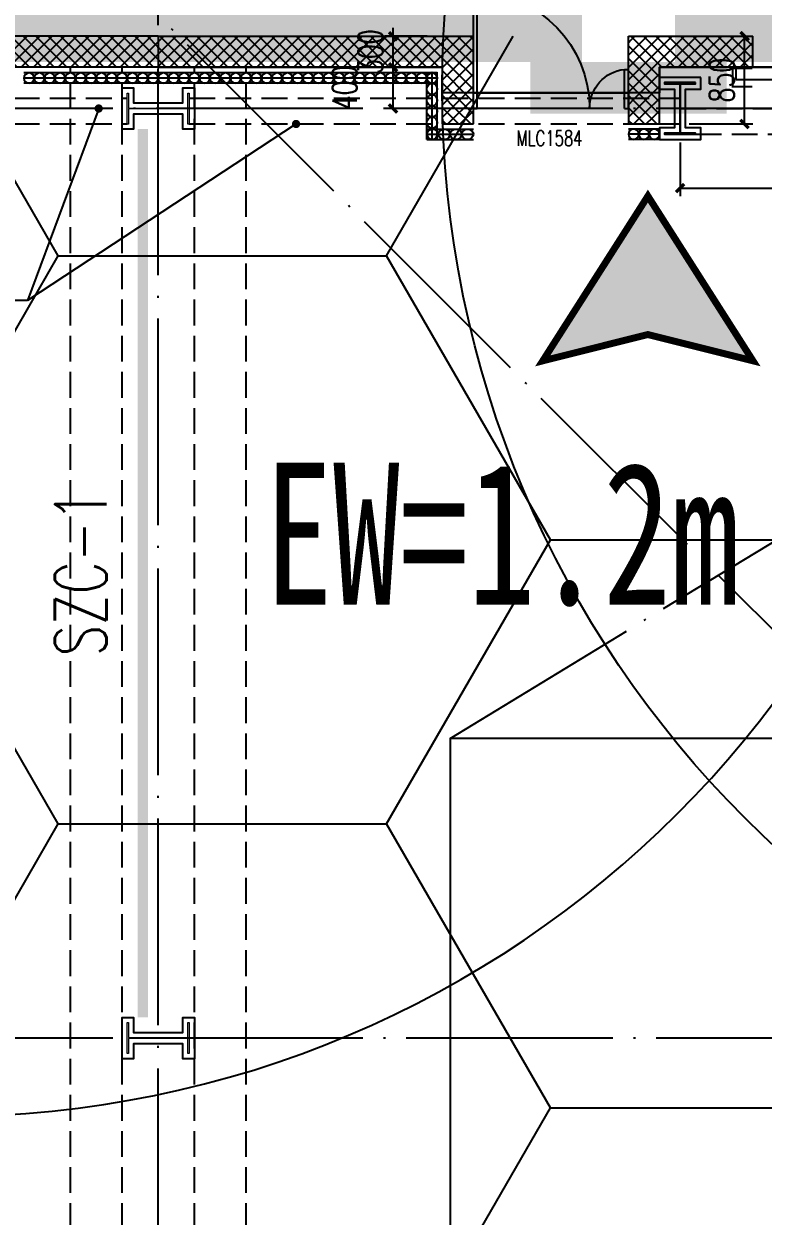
# Model space of a CAD drawing. Extents: x -821772 to -21949, y 506164 to 1049594.
# Drawn here: x -162254 to -155100, y 821096 to 832639 of the extents above; entities that cross this region are included whole.
import ezdxf
from ezdxf.enums import TextEntityAlignment as Align
from ezdxf.xclip import XClip

# ---------------------------------------------------------------- set-up
doc = ezdxf.new("R2010")
doc.units = 0
doc.header["$LTSCALE"] = 1000
doc.header["$MEASUREMENT"] = 0
doc.header["$XCLIPFRAME"] = 2
for name, pattern in [('10平面20250807_t3$0$10平面$0$DASH', [0.35, 0.25, -0.1]), ('10平面20250807_t3$0$CENTER', [2, 1.25, -0.25, 0.25, -0.25]), ('10平面20250807_t3$0$DASH', [0.35, 0.25, -0.1]), ('10平面20250807_t3$0$DOTE', [2.42, 2, -0.2, 0.02, -0.2]), ('DASH', [0.35, 0.25, -0.1])]:
    doc.linetypes.add(name, pattern=pattern)
doc.layers.get('Defpoints').update_dxf_attribs({"color": 210})
for name, color, linetype, lineweight in [('1-防火分区线', 201, 'DASH', 50), ('10平面20250807_t3$0$S-col', 8, 'Continuous', 0), ('10平面20250807_t3$0$THIN', 8, 'Continuous', 0), ('10平面20250807_t3$0$柱间支撑', 8, '10平面20250807_t3$0$CENTER', 0)]:
    doc.layers.add(name, color=color, linetype=linetype, lineweight=lineweight)
for name, color, linetype in [('10平面20250807_t3$0$10平面$0$WINDOW', 8, 'Continuous'), ('10平面20250807_t3$0$10平面$0$WINDOW_TEXT', 8, 'Continuous'), ('10平面20250807_t3$0$A-AXIS-DOTE', 8, '10平面20250807_t3$0$DOTE'), ('10平面20250807_t3$0$A-AXIS-DP', 8, 'Continuous'), ('10平面20250807_t3$0$A-AXIS-SYMB', 8, 'Continuous'), ('10平面20250807_t3$0$A-HATCH-2', 8, 'Continuous'), ('10平面20250807_t3$0$A-HRAIL', 8, 'Continuous'), ('10平面20250807_t3$0$A-LIN-V', 8, 'Continuous'), ('10平面20250807_t3$0$A-SFCE', 8, 'Continuous'), ('10平面20250807_t3$0$A-WINDOW', 8, 'Continuous'), ('10平面20250807_t3$0$AS-WALL', 8, 'Continuous'), ('10平面20250807_t3$0$AS-结构边线层', 8, 'Continuous'), ('10平面20250807_t3$0$DIM_SYMB', 8, 'Continuous'), ('10平面20250807_t3$0$PUB_HATCH', 8, 'Continuous'), ('10平面20250807_t3$0$SB_ZF消火栓', 10, 'Continuous'), ('10平面20250807_t3$0$WINDOW', 8, 'Continuous'), ('10平面20250807_t3$0$WINDOW_TEXT', 8, 'Continuous'), ('PUB_HATCH', 8, 'Continuous'), ('SPACE', 7, 'Continuous'), ('指示', 1, 'Continuous')]:
    doc.layers.add(name, color=color, linetype=linetype)
doc.styles.add('10平面20250807_t3$0$10平面$0$_TCH_WINDOW', font='SIMPLEX', dxfattribs={"height": 3.5, "bigfont": 'GBCBIG'})
doc.styles.add('10平面20250807_t3$0$_TCH_DIM_T3', font='SIMPLEX', dxfattribs={"width": 0.705882, "bigfont": 'GBCBIG'})
doc.styles.add('10平面20250807_t3$0$_TCH_WINDOW', font='SIMPLEX', dxfattribs={"height": 3.5, "bigfont": 'GBCBIG'})
doc.styles.add('10平面20250807_t3$0$TSSD_Rein', font='tj-romans1.shx', dxfattribs={"width": 0.7, "bigfont": 'tj-hztxt.shx'})
doc.styles.add('黑体', font='simhei.ttf', dxfattribs={"width": 0.7})
doc.dimstyles.new('10平面20250807_t3$0$_TCH_ARCH&&80', dxfattribs={"dimtxt": 238, "dimasz": 80, "dimexe": 80, "dimexo": 80, "dimgap": 101, "dimtad": 1, "dimdec": 0, "dimzin": 0, "dimdsep": 46, "dimtxsty": '10平面20250807_t3$0$_TCH_DIM_T3', "dimblk": '10平面20250807_t3$0$_ArchTick', "dimcen": 0.09, "dimclrt": 7, "dimazin": 2, "dimtfac": 1, "dimtdec": 0, "dimtix": 1, "dimtmove": 2, "dimatfit": 3, "dimfxl": 0, "dimtolj": 1, "dimtzin": 0, "dimarcsym": 0})
pattern_1 = [(45, (60, 0), (-60.000061, 60.000061), []), (135, (60, 0), (-60.000061, -60.000061), [])]

# ---------------------------------------------------------------- blocks, each defined once
blk = doc.blocks.new('指示')
at = {"layer": '指示'}
blk.add_hatch(color=8, dxfattribs=at).paths.add_polyline_path([(-248568, -61667), (-245540, -56919), (-242513, -61667), (-245540, -60909)])
at = {"layer": '指示', "color": 240, "const_width": 200}
blk.add_lwpolyline([(-248568, -61667), (-245540, -56919), (-242513, -61667), (-245540, -60909)], close=True, dxfattribs=at)
blk = doc.blocks.new('10平面20250807_t3$0$_ArchTick')
at = {"color": 0, "linetype": 'ByBlock', "const_width": 0.4}
blk.add_lwpolyline([(-0.5, -0.5), (0.5, 0.5)], dxfattribs=at)
blk = doc.blocks.new('*D10132')
at = {"layer": '10平面20250807_t3$0$A-AXIS-DP', "color": 0, "lineweight": -2}
for p, q in [((64832, 26670), (64832, 26150)), ((68032, 26670), (68032, 26150)), ((64832, 26230), (68032, 26230))]:
    blk.add_line(p, q, dxfattribs=at)
at = {"layer": 'Defpoints', "color": 0}
for p in [(64832, 26750), (68032, 26750), (68032, 26230)]:
    blk.add_point(p, dxfattribs=at)
at = {"layer": '10平面20250807_t3$0$A-AXIS-DP', "color": 0, "lineweight": -2, "xscale": 80, "yscale": 80, "zscale": 80, "rotation": 180}
blk.add_blockref('10平面20250807_t3$0$_ArchTick', (64832, 26230), dxfattribs=at)
at = {"layer": '10平面20250807_t3$0$A-AXIS-DP', "color": 0, "lineweight": -2, "xscale": 80, "yscale": 80, "zscale": 80}
blk.add_blockref('10平面20250807_t3$0$_ArchTick', (68032, 26230), dxfattribs=at)
at = {"layer": '10平面20250807_t3$0$A-AXIS-DP', "color": 7, "insert": (66432, 26450), "char_height": 238, "attachment_point": 5, "style": '10平面20250807_t3$0$_TCH_DIM_T3'}
blk.add_mtext('\\A1;3200', dxfattribs=at)
blk = doc.blocks.new('10平面20250807_t3$0$et4564')
at = {"layer": '10平面20250807_t3$0$PUB_HATCH'}
h = blk.add_hatch(dxfattribs=at)
h.set_pattern_fill('多孔材料', color=256, scale=30, style=0)
h.set_pattern_definition(pattern_1)
h.paths.add_polyline_path([(3700, -50), (3700, 250), (3400, 250)])
h = blk.add_hatch(dxfattribs=at)
h.set_pattern_fill('多孔材料', color=256, scale=30, style=0)
h.set_pattern_definition(pattern_1)
h.paths.add_polyline_path([(3700, -50), (3400, 250), (3400, -300), (3700, -600)])
h = blk.add_hatch(dxfattribs=at)
h.set_pattern_fill('多孔材料', color=256, scale=30, style=0)
h.set_pattern_definition(pattern_1)
h.paths.add_polyline_path([(5500, 250), (5200, 250), (5200, -50)])
h = blk.add_hatch(dxfattribs=at)
h.set_pattern_fill('多孔材料', color=256, scale=30, style=0)
h.set_pattern_definition(pattern_1)
h.paths.add_polyline_path([(5500, 250), (5200, -50), (5200, -600), (5500, -300)])
h = blk.add_hatch(dxfattribs=at)
h.set_pattern_fill('多孔材料', color=256, scale=30, style=0)
h.set_pattern_definition(pattern_1)
h.paths.add_polyline_path([(3700, -600), (3400, -300), (2500, -300), (2500, -600)])
h = blk.add_hatch(dxfattribs=at)
h.set_pattern_fill('多孔材料', color=256, scale=30, style=0)
h.set_pattern_definition(pattern_1)
h.paths.add_polyline_path([(8250, -300), (5500, -300), (5200, -600), (8250, -600)])
at = {"layer": '10平面20250807_t3$0$AS-WALL'}
for p, q in [((3700, 250), (3400, 250)), ((3400, 250), (3400, -300)), ((3700, -50), (3700, 250)), ((5500, 250), (5200, 250)), ((5200, 250), (5200, -50)), ((5500, 250), (5500, -300)), ((3700, -50), (3700, -600)), ((5200, -50), (5200, -600)), ((3400, -300), (2500, -300)), ((2500, -600), (2500, -300)), ((8250, -300), (5500, -300)), ((8250, -600), (8250, -300)), ((3700, -600), (2500, -600)), ((8250, -600), (5200, -600))]:
    blk.add_line(p, q, dxfattribs=at)
at = {"layer": '10平面20250807_t3$0$WINDOW'}
for p, q in [((5200, 250), (3700, 250)), ((5200, 150), (3700, 150)), ((5200, 50), (3700, 50)), ((5200, -50), (3700, -50))]:
    blk.add_line(p, q, dxfattribs=at)
at = {"layer": '10平面20250807_t3$0$WINDOW_TEXT', "style": '10平面20250807_t3$0$_TCH_WINDOW', "width": 0.705882}
blk.add_text('C1584', height=148.8, dxfattribs=at).set_placement((4220, -334))
blk = doc.blocks.new('10平面20250807_t3$0$43243')
at = {"layer": '10平面20250807_t3$0$AS-结构边线层'}
blk.add_lwpolyline([(-144054, 741420), (-144054, 832220), (-156104, 832220), (-156104, 831970), (-158204, 831970), (-158204, 832220), (-163704, 832220), (-163704, 831970), (-165804, 831970), (-165804, 832220), (-166544, 832220), (-166544, 832390), (-179464, 832390)], dxfattribs=at)
blk = doc.blocks.new('10平面20250807_t3$0$_FZH')
at = {"layer": '10平面20250807_t3$0$A-HATCH-2'}
blk.add_lwpolyline([(-0.437, -0.25), (-0.437, 0.25), (-0.297, 0.25), (-0.297, 0.067), (0.298, 0.067), (0.298, 0.25), (0.438, 0.25), (0.438, -0.25), (0.298, -0.25), (0.298, -0.068), (-0.297, -0.068), (-0.297, -0.25)], close=True, dxfattribs=at)
at = {"layer": '10平面20250807_t3$0$S-col'}
blk.add_lwpolyline([(-0.375, -0.188), (-0.375, 0.187), (-0.36, 0.187), (-0.36, 0.005), (0.36, 0.005), (0.36, 0.187), (0.375, 0.187), (0.375, -0.188), (0.36, -0.188), (0.36, -0.005), (-0.36, -0.005), (-0.36, -0.188)], close=True, dxfattribs=at)
blk = doc.blocks.new('10平面20250807_t3$0$342343243')
at = {"layer": '10平面20250807_t3$0$A-AXIS-DP', "color": 5}
blk.add_lwpolyline([(-155704, 832070), (-155404, 832070), (-155404, 832058), (-155550, 832058), (-155550, 831582), (-155404, 831582), (-155404, 831570), (-155704, 831570), (-155704, 831582), (-155558, 831582), (-155558, 832058), (-155704, 832058), (-155704, 832070)], close=True, dxfattribs=at)
at = {"layer": '10平面20250807_t3$0$A-HATCH-2'}
blk.add_lwpolyline([(-155754, 832120), (-155354, 832120), (-155354, 832008), (-155500, 832008), (-155500, 831632), (-155354, 831632), (-155354, 831520), (-155754, 831520), (-155754, 831632), (-155608, 831632), (-155608, 832008), (-155754, 832008)], close=True, dxfattribs=at)
blk = doc.blocks.new('10平面20250807_t3$0$w4234324')
at = {"xscale": 800.0000000000005, "yscale": 800.0000000000005, "zscale": 800.0000000000005}
for p in [(-160954, 831820), (-160954, 822820)]:
    blk.add_blockref('10平面20250807_t3$0$_FZH', p, dxfattribs=at)
at = {"layer": '10平面20250807_t3$0$A-AXIS-DP', "xscale": -1}
blk.add_blockref('10平面20250807_t3$0$342343243', (-311458, 0), dxfattribs=at)
blk = doc.blocks.new('10平面20250807_t3$0$3243243')
at = {"layer": '10平面20250807_t3$0$A-AXIS-SYMB'}
for p, q in [((-161530, 831820), (-162220, 829960)), ((-159620, 831670), (-162220, 829960)), ((-162220, 829960), (-165430, 829960))]:
    blk.add_line(p, q, dxfattribs=at)
at = {"layer": '10平面20250807_t3$0$A-AXIS-SYMB', "const_width": 40}
for points in [[(-161523, 831838.8, 1), (-161537, 831801.2, 1)], [(-159603.3, 831681, 1), (-159636.7, 831659, 1)]]:
    blk.add_lwpolyline(points, format="xyb", close=True, dxfattribs=at)
at = {"layer": '10平面20250807_t3$0$A-HATCH-2', "linetype": '10平面20250807_t3$0$DASH'}
for p, q in [((-161804.2, 741520), (-161804.2, 832220)), ((-161304.2, 741520), (-161304.2, 832220)), ((-160604.2, 741520), (-160604.2, 832220)), ((-160104.2, 741520), (-160104.2, 832220))]:
    blk.add_line(p, q, dxfattribs=at)
at = {"layer": '10平面20250807_t3$0$A-SFCE', "color": 2, "linetype": '10平面20250807_t3$0$DASH'}
for p, q in [((-165854.2, 831920), (-161254.2, 831920)), ((-160654.2, 831920), (-155900.2, 831920)), ((-165854.2, 831670), (-161254.2, 831670)), ((-160654.2, 831670), (-155900.2, 831670))]:
    blk.add_line(p, q, dxfattribs=at)
at = {"layer": '10平面20250807_t3$0$A-SFCE', "color": 3, "linetype": '10平面20250807_t3$0$DASH'}
for p, q in [((-155900.2, 831820), (-149508.2, 831820)), ((-155754.2, 831570), (-149654.2, 831570))]:
    blk.add_line(p, q, dxfattribs=at)
blk = doc.blocks.new('10平面20250807_t3$0$23124232432')
at = {"layer": '10平面20250807_t3$0$柱间支撑', "const_width": 100}
blk.add_lwpolyline([(-161104, 831620), (-161104, 823020)], dxfattribs=at)
at = {"layer": '10平面20250807_t3$0$THIN', "style": '10平面20250807_t3$0$TSSD_Rein', "width": 0.7}
blk.add_text('SZC-1', height=500, rotation=90, dxfattribs=at).set_placement((-161304, 827320), align=Align.BOTTOM_CENTER)
blk = doc.blocks.new('10平面20250807_t3$0$3333')
at = {"layer": '10平面20250807_t3$0$A-SFCE', "const_width": 20}
blk.add_lwpolyline([(-227064, 766320), (-227064, 766510), (-227244, 766510), (-227244, 766320)], dxfattribs=at)
blk = doc.blocks.new('10平面20250807_t3$0$99平面图例外参$0$$LinePat$圆环')
for points in [[(0, 150), (300, 150)], [(0, 0), (300, 0)], [(0, -150), (300, -150)]]:
    blk.add_lwpolyline(points)
at = {"color": 0}
blk.add_circle((150, 0), 150, dxfattribs=at)
blk = doc.blocks.new('10平面20250807_t3$0$34242343243')
at = {"layer": '10平面20250807_t3$0$A-HRAIL', "yscale": 0.3333333333333333, "zscale": 0.3333333333333333}
for p, xscale in [((-162154, 832114), -0.3333333333708737), ((-162054, 832114), -0.3333333333708737), ((-161954, 832114), -0.3333333333708737), ((-161854, 832114), -0.3333333333708737), ((-161754, 832114), -0.3333333333708737), ((-161654, 832114), -0.3333333333708737), ((-161554, 832114), -0.3333333333708737), ((-161454, 832114), -0.3333333333708737), ((-161354, 832114), -0.3333333333708737), ((-161254, 832114), -0.3333333333708737), ((-161154, 832114), -0.3333333333708737), ((-161054, 832114), -0.3333333333708737), ((-160954, 832114), -0.3333333333708737), ((-160854, 832114), -0.3333333333708737), ((-160754, 832114), -0.3333333333708737), ((-160654, 832114), -0.3333333333708737), ((-160554, 832114), -0.3333333333708737), ((-160454, 832114), -0.3333333333708737), ((-160354, 832114), -0.3333333333708737), ((-160254, 832114), -0.3333333333708737), ((-160154, 832114), -0.3333333333708737), ((-160054, 832114), -0.3333333333708737), ((-159954, 832114), -0.3333333333708737), ((-159854, 832114), -0.3333333333708737), ((-159754, 832114), -0.3333333333708737), ((-159654, 832114), -0.3333333333708737), ((-159554, 832114), -0.3333333333708737), ((-159454, 832114), -0.3333333333708737), ((-159354, 832114), -0.3333333333708737), ((-159254, 832114), -0.3333333333708737), ((-159154, 832114), -0.3333333333708737), ((-159054, 832114), -0.3333333333708737), ((-158954, 832114), -0.3333333333708737), ((-158854, 832114), -0.3333333333708737), ((-158754, 832114), -0.3333333333708737), ((-158654, 832114), -0.3333333333708737), ((-158554, 832114), -0.3333333333708737), ((-158454, 832114), -0.3333333333708737), ((-158354, 832114), -0.3333333333708737), ((-158254, 832114), -0.3333333333708737), ((-158354, 831570), 0.3750000000093617), ((-158242, 831570), 0.3750000000093617), ((-158129, 831570), 0.3750000000093617), ((-158017, 831570), 0.3750000000093617), ((-156304, 831570), -0.3333333332519073), ((-156204, 831570), -0.3333333332519073), ((-156104, 831570), -0.3333333332519073)]:
    blk.add_blockref('10平面20250807_t3$0$99平面图例外参$0$$LinePat$圆环', p, dxfattribs=dict(at, xscale=xscale))
at = {"layer": '10平面20250807_t3$0$A-HRAIL', "xscale": 0.3611111227129974, "yscale": 0.3333333333333333, "zscale": 0.3333333333333333, "rotation": 90}
for p in [(-158304, 832062), (-158304, 831953), (-158304, 831845), (-158304, 831737), (-158304, 831628), (-158304, 831520)]:
    blk.add_blockref('10平面20250807_t3$0$99平面图例外参$0$$LinePat$圆环', p, dxfattribs=at)
at = {"layer": '10平面20250807_t3$0$A-SFCE', "rotation": 90}
blk.add_blockref('10平面20250807_t3$0$3333', (611115, 1059274), dxfattribs=at)
blk = doc.blocks.new('10平面20250807_t3$0$A$C5D961328')
at = {"layer": '10平面20250807_t3$0$A-LIN-V', "ltscale": 500}
blk.add_circle((350, 40), 10001, dxfattribs=at)
blk = doc.blocks.new('10平面20250807_t3$0$234243242332')
at = {"layer": '10平面20250807_t3$0$SB_ZF消火栓', "xscale": -1, "rotation": 180}
blk.add_blockref('10平面20250807_t3$0$A$C5D961328', (-163354, 832102), dxfattribs=at)
at = {"layer": '10平面20250807_t3$0$SB_ZF消火栓', "rotation": 180}
blk.add_blockref('10平面20250807_t3$0$A$C5D961328', (-147854, 832060), dxfattribs=at)
blk = doc.blocks.new('*D11888')
at = {"layer": '10平面20250807_t3$0$A-AXIS-DP', "color": 0, "lineweight": -2}
for p, q in [((-155816, 832520), (-155200, 832520)), ((-155280, 831670), (-155280, 832520)), ((-155816, 831670), (-155200, 831670))]:
    blk.add_line(p, q, dxfattribs=at)
at = {"layer": 'Defpoints', "color": 0}
for p in [(-155896, 832520), (-155280, 832520), (-155896, 831670)]:
    blk.add_point(p, dxfattribs=at)
at = {"layer": '10平面20250807_t3$0$A-AXIS-DP', "color": 0, "lineweight": -2, "xscale": 80, "yscale": 80, "zscale": 80}
for p, rotation in [((-155280, 832520), 90), ((-155280, 831670), 270)]:
    blk.add_blockref('10平面20250807_t3$0$_ArchTick', p, dxfattribs=dict(at, rotation=rotation))
at = {"layer": '10平面20250807_t3$0$A-AXIS-DP', "color": 7, "insert": (-155500, 832095), "char_height": 238, "attachment_point": 5, "rotation": 90, "style": '10平面20250807_t3$0$_TCH_DIM_T3'}
blk.add_mtext('\\A1;850', dxfattribs=at)
blk = doc.blocks.new('*D12057')
at = {"layer": '10平面20250807_t3$0$A-AXIS-DP', "color": 0, "lineweight": -2}
for p, q in [((-158350, 832220), (-158761, 832220)), ((-158681, 831820), (-158681, 832220)), ((-158350, 831820), (-158761, 831820))]:
    blk.add_line(p, q, dxfattribs=at)
at = {"layer": 'Defpoints', "color": 0}
for p in [(-158681, 832220), (-158270, 832220), (-158270, 831820)]:
    blk.add_point(p, dxfattribs=at)
at = {"layer": '10平面20250807_t3$0$A-AXIS-DP', "color": 0, "lineweight": -2, "xscale": 80, "yscale": 80, "zscale": 80}
for p, rotation in [((-158681, 832220), 90), ((-158681, 831820), 270)]:
    blk.add_blockref('10平面20250807_t3$0$_ArchTick', p, dxfattribs=dict(at, rotation=rotation))
at = {"layer": '10平面20250807_t3$0$A-AXIS-DP', "color": 7, "insert": (-159150, 832020), "char_height": 238, "attachment_point": 5, "rotation": 90, "style": '10平面20250807_t3$0$_TCH_DIM_T3'}
blk.add_mtext('\\A1;400', dxfattribs=at)
blk = doc.blocks.new('*D12058')
at = {"layer": '10平面20250807_t3$0$A-AXIS-DP', "color": 0, "lineweight": -2}
for p, q in [((-158681, 832520), (-158681, 832600)), ((-158350, 832520), (-158761, 832520)), ((-158681, 832220), (-158681, 832520)), ((-158350, 832220), (-158761, 832220)), ((-158681, 832220), (-158681, 832140))]:
    blk.add_line(p, q, dxfattribs=at)
at = {"layer": 'Defpoints', "color": 0}
for p in [(-158681, 832520), (-158270, 832520), (-158270, 832220)]:
    blk.add_point(p, dxfattribs=at)
at = {"layer": '10平面20250807_t3$0$A-AXIS-DP', "color": 0, "lineweight": -2, "xscale": 80, "yscale": 80, "zscale": 80}
for p, rotation in [((-158681, 832520), 270), ((-158681, 832220), 90)]:
    blk.add_blockref('10平面20250807_t3$0$_ArchTick', p, dxfattribs=dict(at, rotation=rotation))
at = {"layer": '10平面20250807_t3$0$A-AXIS-DP', "color": 7, "insert": (-158901, 832370), "char_height": 238, "attachment_point": 5, "rotation": 90, "style": '10平面20250807_t3$0$_TCH_DIM_T3'}
blk.add_mtext('\\A1;300', dxfattribs=at)
blk = doc.blocks.new('10平面20250807_t3$0$10平面$0$$DorLib2D$00000126')
at = {"color": 0, "linetype": 'Continuous'}
for p, q in [((-0.532, 0.5), (-0.532, 0.9)), ((0.532, 0.9), (0.532, 0.5))]:
    blk.add_line(p, q, dxfattribs=at)
at = {"color": 0, "linetype": '10平面20250807_t3$0$10平面$0$DASH'}
for p, q in [((-0.532, 0.9), (0.532, 0.9)), ((-0.532, 0.5), (0.532, 0.5))]:
    blk.add_line(p, q, dxfattribs=at)
blk = doc.blocks.new('10平面20250807_t3$0$DOOR2DLIB$SYSLIB$00000123')
at = {"color": 0}
for p, q in [((0.475, -0.0014), (0.475, 0.7521)), ((0.475, 0.7521), (0.5, 0.7521)), ((0.5, -0.0014), (0.5, 0.7521)), ((-0.5, 0), (-0.5, 0.252)), ((-0.475, 0.252), (-0.5, 0.252)), ((-0.475, 0), (-0.475, 0.252)), ((-0.475, 0), (-0.5, 0)), ((0.475, -0.0014), (0.5, -0.0014))]:
    blk.add_line(p, q, dxfattribs=at)
for centre, radius, start, end in [((0.5046, -0.0019), 0.7546, 92.24927, 179.72377), ((-0.5008, 0.0026), 0.2508, 359.78987, 84.09744)]:
    blk.add_arc(centre, radius, start, end, dxfattribs=at)
blk = doc.blocks.new('10平面20250807_t3$0$dote')
at = {"layer": '10平面20250807_t3$0$A-AXIS-DOTE'}
for p, q in [((76882.2, 10800), (46882.2, 40800)), ((59782.2, -68993.9), (59782.2, 36662.3)), ((76282.2, 27000), (-41310, 27000)), ((76282.2, 18000), (-41310, 18000))]:
    blk.add_line(p, q, dxfattribs=at)
at = {"layer": '10平面20250807_t3$0$A-AXIS-DP'}
dim = blk.add_aligned_dim(p1=(64832.2, 26750), p2=(68032.2, 26750), distance=-520, dimstyle='10平面20250807_t3$0$_TCH_ARCH&&80', dxfattribs=at)
dim.commit()
dim.dimension.update_dxf_attribs({"geometry": '*D10132', "text_midpoint": (66432.2, 26450)})
blk = doc.blocks.new('10平面20250807_t3')
at = {"layer": '10平面20250807_t3$0$PUB_HATCH'}
h = blk.add_hatch(dxfattribs=at)
h.set_pattern_fill('多孔材料', color=256, scale=30, style=0)
h.set_pattern_definition(pattern_1)
h.paths.add_polyline_path([(-160954.2, 832220), (-158204.2, 832220), (-157904.2, 832520), (-160954.2, 832520)])
h = blk.add_hatch(dxfattribs=at)
h.set_pattern_fill('多孔材料', color=256, scale=30, style=0)
h.set_pattern_definition(pattern_1)
h.paths.add_polyline_path([(-158204.2, 831670), (-157904.2, 831970), (-157904.2, 832520), (-158204.2, 832220)])
h = blk.add_hatch(dxfattribs=at)
h.set_pattern_fill('多孔材料', color=256, scale=30, style=0)
h.set_pattern_definition(pattern_1)
h.paths.add_polyline_path([(-156404.2, 832520), (-156104.2, 832220), (-155204.2, 832220), (-155204.2, 832520)])
h = blk.add_hatch(dxfattribs=at)
h.set_pattern_fill('多孔材料', color=256, scale=30, style=0)
h.set_pattern_definition(pattern_1)
h.paths.add_polyline_path([(-156404.2, 831970), (-156104.2, 831670), (-156104.2, 832220), (-156404.2, 832520)])
h = blk.add_hatch(dxfattribs=at)
h.set_pattern_fill('多孔材料', color=256, scale=30, style=0)
h.set_pattern_definition(pattern_1)
h.paths.add_polyline_path([(-158204.2, 831670), (-157904.2, 831670), (-157904.2, 831970)])
h = blk.add_hatch(dxfattribs=at)
h.set_pattern_fill('多孔材料', color=256, scale=30, style=0)
h.set_pattern_definition(pattern_1)
h.paths.add_polyline_path([(-156404.2, 831970), (-156404.2, 831670), (-156104.2, 831670)])
at = {"layer": '10平面20250807_t3$0$10平面$0$WINDOW'}
blk.add_line((-157904.2, 831970), (-156404.2, 831970), dxfattribs=at)
at = {"layer": '10平面20250807_t3$0$A-AXIS-DOTE'}
blk.add_line((-158130, 825720), (-147454.2, 832220), dxfattribs=at)
at = {"layer": '10平面20250807_t3$0$A-SFCE'}
blk.add_lwpolyline([(-158130, 816220), (-154730, 816220), (-154730, 825720), (-158130, 825720)], close=True, dxfattribs=at)
at = {"layer": '10平面20250807_t3$0$AS-WALL'}
for p, q in [((-160954.2, 832520), (-157904.2, 832520)), ((-160954.2, 832520), (-160954.2, 832220)), ((-157904.2, 831970), (-157904.2, 832520)), ((-156404.2, 832520), (-155204.2, 832520)), ((-156404.2, 831970), (-156404.2, 832520)), ((-155204.2, 832520), (-155204.2, 832220)), ((-160954.2, 832220), (-158204.2, 832220)), ((-158204.2, 831670), (-158204.2, 832220)), ((-156104.2, 832220), (-155204.2, 832220)), ((-156104.2, 831670), (-156104.2, 832220)), ((-157904.2, 831670), (-157904.2, 831970)), ((-156404.2, 831970), (-156404.2, 831670)), ((-158204.2, 831670), (-157904.2, 831670)), ((-156404.2, 831670), (-156104.2, 831670))]:
    blk.add_line(p, q, dxfattribs=at)
at = {"xscale": -1, "rotation": 180}
blk.add_blockref('10平面20250807_t3$0$et4564', (-169204.2, 831920), dxfattribs=at)
at = {"layer": '10平面20250807_t3$0$10平面$0$WINDOW'}
ref = blk.add_blockref('10平面20250807_t3$0$DOOR2DLIB$SYSLIB$00000123', (-157154.2, 831820), dxfattribs=dict(at, xscale=-1500, yscale=1500, zscale=300, rotation=4.446737740979565e-11))
ref.add_attrib('A', 'MLC1584', (-157486.7, 831458.1), dxfattribs={"layer": '10平面20250807_t3$0$10平面$0$WINDOW_TEXT', "ltscale": 500, "height": 148.75, "style": '10平面20250807_t3$0$10平面$0$_TCH_WINDOW', "width": 0.705882})
ref = blk.add_blockref('10平面20250807_t3$0$10平面$0$$DorLib2D$00000126', (-152704.2, 832370), dxfattribs=dict(at, xscale=5000, yscale=-300, zscale=300))
ref.add_attrib('A', 'JLM5050', (-153058, 832365.6), dxfattribs={"layer": '10平面20250807_t3$0$10平面$0$WINDOW_TEXT', "ltscale": 500, "height": 148.75, "style": '10平面20250807_t3$0$10平面$0$_TCH_WINDOW', "width": 0.705882})
at = {"layer": '10平面20250807_t3$0$A-AXIS-DP'}
blk.add_blockref('10平面20250807_t3$0$3243243', (0, 0), dxfattribs=at)
at = {"layer": '10平面20250807_t3$0$A-WINDOW'}
for name in ['10平面20250807_t3$0$43243', '10平面20250807_t3$0$w4234324']:
    blk.add_blockref(name, (0, 0), dxfattribs=at)
at = {"layer": '10平面20250807_t3$0$AS-WALL'}
blk.add_blockref('10平面20250807_t3$0$dote', (-220736.4, 804820), dxfattribs=at)
at = {"layer": '10平面20250807_t3$0$DIM_SYMB'}
blk.add_blockref('10平面20250807_t3$0$34242343243', (0, 0), dxfattribs=at)
at = {"layer": '10平面20250807_t3$0$SB_ZF消火栓', "linetype": 'Continuous'}
blk.add_blockref('10平面20250807_t3$0$234243242332', (0, 0), dxfattribs=at)
at = {"layer": '10平面20250807_t3$0$柱间支撑'}
blk.add_blockref('10平面20250807_t3$0$23124232432', (0, 0), dxfattribs=at)
at = {"layer": '10平面20250807_t3$0$A-AXIS-DP'}
for p1, p2, distance, picture, middle in [((-158270, 832220), (-158270, 832520), 410.7, '*D12058', (-158900.7, 832370)), ((-155895.8, 831670), (-155895.8, 832520), -615.8, '*D11888', (-155500, 832095))]:
    dim = blk.add_aligned_dim(p1=p1, p2=p2, distance=distance, dimstyle='10平面20250807_t3$0$_TCH_ARCH&&80', dxfattribs=at)
    dim.commit()
    dim.dimension.update_dxf_attribs({"geometry": picture, "text_midpoint": middle})
dim = blk.add_linear_dim(base=(-158680.7, 832220), p1=(-158270, 831820), p2=(-158270, 832220), angle=90, dimstyle='10平面20250807_t3$0$_TCH_ARCH&&80', dxfattribs=at)
dim.commit()
dim.dimension.update_dxf_attribs({"geometry": '*D12057', "text_midpoint": (-159150, 832020), "dimtype": 129})

msp = doc.modelspace()

# ---------------------------------------------------------------- block references
at = {"ltscale": 100}
ref = msp.add_blockref('10平面20250807_t3', (0, 0), dxfattribs=at)
XClip(ref).set_block_clipping_path([(-386212.6353242097, 506163.79756496), (-21948.7593967821, 884998.2285294847)])

# ---------------------------------------------------------------- next in the draw order: hatches: boundary and pattern name
at = {"layer": 'PUB_HATCH', "ltscale": 5000}
h = msp.add_hatch(dxfattribs=at)
h.set_pattern_fill('HONEY', color=8, scale=2000)
h.set_pattern_definition([(0, (0, 0), (4762.5, 2749.63), [3175, -6350]), (120, (0, 0), (-4762.499, 2749.631), [3175, -6350]), (60, (0, 0), (0.0006, 5499.261), [-6350, 3175])])
h.paths.add_polyline_path([(-148304.2, 741220), (-148304.2, 741720), (-149704.2, 741720), (-149704.2, 741220), (-164804.2, 741220), (-164804.2, 741720), (-166204.2, 741720), (-166204.2, 741220), (-181304.2, 741220), (-181304.2, 741720), (-182704.2, 741720), (-182704.2, 741220), (-197804.2, 741220), (-197804.2, 741720), (-199204.2, 741720), (-199204.2, 741220), (-214304.2, 741220), (-214304.2, 741720), (-215704.2, 741720), (-215704.2, 741220), (-254554.2, 741220), (-254554.2, 760283.3), (-231116.1, 832520), (-215704.2, 832520), (-215704.2, 832020), (-214304.2, 832020), (-214304.2, 832520), (-182704.2, 832520), (-182704.2, 832020), (-181304.2, 832020), (-181304.2, 832520), (-157104.2, 832520), (-157104.2, 832020), (-155704.2, 832020), (-155704.2, 832520), (-143954.2, 832520), (-143954.2, 741220)])

# ---------------------------------------------------------------- next in the draw order: linework, layer by layer
at = {"layer": '1-防火分区线', "color": 1, "linetype": 'DASH', "ltscale": 5, "const_width": 500}
msp.add_lwpolyline([(-214304.2, 832520), (-182704.2, 832520), (-182704.2, 832020), (-181304.2, 832020), (-181304.2, 832520), (-157104.2, 832520), (-157104.2, 832020), (-155704.2, 832020), (-155704.2, 832520), (-143954.2, 832520), (-143954.2, 741220)], dxfattribs=at)

# ---------------------------------------------------------------- next in the draw order: block references
at = {"layer": '指示', "xscale": 0.3359999999217689, "yscale": 0.3359999999217689, "zscale": 0.3359999999217689, "rotation": 4.44757110037061e-05}
msp.add_blockref('指示', (-73714.1, 850096.7), dxfattribs=at)

# ---------------------------------------------------------------- next in the draw order: texts
at = {"layer": 'SPACE', "style": '黑体', "width": 0.7}
msp.add_text('EW=1.2m', height=1375.11, dxfattribs=at).set_placement((-159920.9, 827017.3))

doc.saveas('drawing.dxf')
